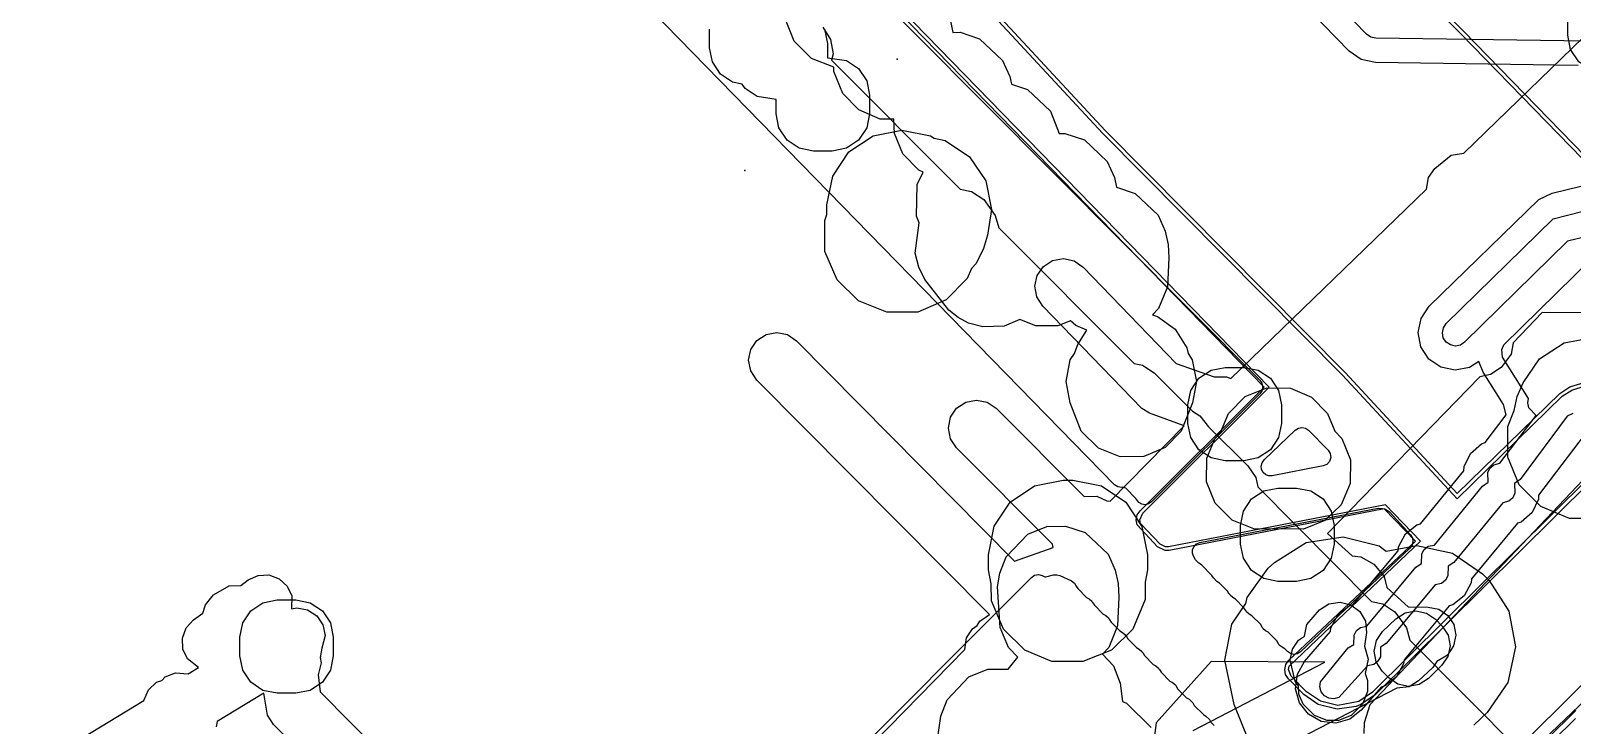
# Model space of a CAD drawing. Header units: metres. Extents: x -2677 to -840, y 169 to 1487.
# Drawn here: x -2156.7 to -2074.2, y 453.8 to 491.1 of the extents above; entities that cross this region are included whole.
import ezdxf

# ---------------------------------------------------------------- set-up
doc = ezdxf.new("R2010")
doc.units = ezdxf.units.M
for name, color, linetype in [('AI_GREENING_EXCLUSIONS', 1, 'Continuous'), ('AI_GREENING_LAWN', 82, 'Continuous'), ('AI_GREENING_REJECTED', 6, 'Continuous')]:
    doc.layers.add(name, color=color, linetype=linetype)

msp = doc.modelspace()

# ---------------------------------------------------------------- linework, layer by layer
at = {"layer": 'AI_GREENING_EXCLUSIONS'}
for points in [[(-2054.558, 491.052), (-2053.909, 490.501), (-2053.244, 489.434), (-2053.017, 488.412), (-2053.067, 487.561), (-2053.145, 487.281), (-2053.472, 486.711), (-2053.961, 486.122), (-2060.343, 480.018), (-2061.344, 479.231), (-2062.506, 478.632), (-2063.741, 478.276), (-2065.143, 478.165), (-2066.409, 478.317), (-2067.507, 478.658), (-2068.661, 479.267), (-2069.754, 480.165), (-2080.195, 490.888), (-2103.133, 514.133)], [(-2069.611, 480.305), (-2080.053, 491.028), (-2103.127, 514.411)], [(-2071.303, 468.835), (-2084.779, 455.475), (-2085.55, 454.954), (-2085.803, 454.852), (-2086.821, 454.711), (-2087.823, 454.965), (-2088.588, 455.493), (-2089.417, 456.325), (-2089.57, 456.557), (-2089.621, 456.829), (-2089.562, 457.1), (-2089.403, 457.327), (-2082.628, 463.713), (-2084.302, 465.44), (-2095.797, 463.21), (-2096.025, 463.204), (-2096.428, 463.405), (-2097.516, 464.581), (-2097.568, 464.848), (-2097.514, 465.115), (-2097.362, 465.341), (-2090.727, 471.962), (-2123.745, 505.906)], [(-2071.448, 468.972), (-2084.92, 455.617), (-2085.659, 455.121), (-2086.782, 454.907), (-2087.712, 455.131), (-2088.446, 455.634), (-2089.276, 456.467), (-2089.421, 456.826), (-2089.379, 457.02), (-2082.348, 463.711), (-2084.234, 465.657), (-2095.835, 463.407), (-2095.998, 463.402), (-2096.286, 463.546), (-2097.331, 464.657), (-2097.368, 464.848), (-2097.221, 465.2), (-2090.446, 471.96), (-2123.737, 506.184)], [(-2109.452, 496.746), (-2099.209, 485.694), (-2086.392, 472.742), (-2080.391, 466.264), (-2074.904, 471.613), (-2074.36, 471.975), (-2073.542, 472.232)], [(-2109.592, 496.603), (-2099.353, 485.555), (-2086.535, 472.602), (-2080.399, 465.977), (-2074.764, 471.47), (-2074.253, 471.806), (-2073.533, 472.032)], [(-2073.419, 490.49), (-2084.744, 490.651), (-2085.011, 490.708), (-2085.236, 490.863), (-2090.756, 496.545)], [(-2073.906, 489.197), (-2084.763, 489.351), (-2085.526, 489.514), (-2086.168, 489.956), (-2091.688, 495.639)], [(-2117.299, 447.107), (-2106.74, 457.902), (-2106.643, 458.53), (-2106.323, 459.02), (-2106.071, 459.193), (-2105.934, 459.417), (-2105.42, 459.772), (-2117.879, 472.341), (-2118.201, 472.829), (-2118.312, 473.404), (-2118.194, 473.977), (-2117.866, 474.462), (-2117.378, 474.784), (-2116.803, 474.895), (-2116.23, 474.778), (-2115.745, 474.45), (-2104.073, 462.638), (-2102.013, 463.37), (-2102.043, 463.552), (-2107.183, 468.709), (-2107.508, 469.196), (-2107.621, 469.771), (-2107.506, 470.344), (-2107.18, 470.83), (-2106.693, 471.155), (-2106.118, 471.268), (-2105.545, 471.153), (-2105.058, 470.827), (-2100.347, 466.1), (-2099.678, 466.113), (-2099.135, 465.861), (-2098.961, 465.855), (-2095.01, 469.894), (-2096.862, 470.558), (-2097.27, 470.821), (-2102.571, 476.306), (-2102.887, 476.798), (-2102.991, 477.374), (-2102.867, 477.946), (-2102.533, 478.427), (-2102.041, 478.743), (-2101.465, 478.848), (-2100.893, 478.723), (-2100.412, 478.39), (-2095.428, 473.228), (-2093.4, 472.505), (-2092.735, 472.521), (-2092.499, 472.417), (-2082.031, 482.564), (-2081.918, 483.189), (-2081.585, 483.67), (-2080.704, 484.389), (-2080.04, 484.494), (-2072.475, 491.827)], [(-2107.559, 491.847), (-2107.388, 490.964), (-2106.997, 490.975), (-2105.947, 490.623), (-2104.723, 489.464), (-2104.337, 488.608), (-2104.239, 488.193), (-2103.379, 487.901), (-2102.155, 486.742), (-2101.686, 485.549), (-2101.393, 485.557), (-2100.343, 485.205), (-2099.119, 484.046), (-2098.733, 483.19), (-2098.616, 482.673), (-2097.624, 482.339), (-2096.4, 481.18), (-2096.014, 480.324), (-2095.859, 479.605), (-2095.82, 478.888), (-2095.897, 477.343), (-2096.367, 476.178), (-2096.694, 475.83), (-2096.43, 475.742), (-2095.479, 475.06), (-2094.862, 474.065), (-2094.794, 473.759), (-2094.566, 473.418), (-2094.336, 472.27), (-2094.563, 471.122), (-2095.165, 469.607), (-2096.018, 468.733), (-2097.165, 468.237), (-2098.431, 468.221), (-2099.592, 468.69), (-2100.509, 469.607), (-2101.097, 471.122), (-2101.324, 472.27), (-2101.094, 473.418), (-2100.866, 473.759), (-2100.69, 474.247), (-2100.206, 475.005), (-2100.807, 475.256), (-2101.082, 475.51), (-2101.754, 475.246), (-2102.942, 475.246), (-2103.802, 475.588), (-2104.634, 475.234), (-2105.779, 475.188), (-2106.539, 475.391), (-2107.093, 475.683), (-2107.589, 476.08), (-2108.876, 477.731), (-2109.195, 478.394), (-2109.393, 479.138), (-2109.191, 480.761), (-2109.32, 481.125), (-2109.289, 482.81), (-2108.973, 483.474), (-2109.197, 483.585), (-2110.052, 484.462), (-2110.505, 485.546), (-2110.532, 486.309), (-2111.268, 486.326), (-2112.419, 486.824), (-2113.274, 487.701), (-2113.744, 488.866), (-2113.744, 489.099), (-2114.951, 489.569), (-2115.873, 490.491), (-2116.343, 491.656)], [(-2069.47, 491.81), (-2069.47, 490.81), (-2069.622, 490.045), (-2070.056, 489.396), (-2070.705, 488.962), (-2071.47, 488.81), (-2072.47, 488.81), (-2073.235, 488.962), (-2073.884, 489.396), (-2074.318, 490.045), (-2074.47, 490.81), (-2074.47, 491.81)], [(-2114.243, 491.14), (-2114.091, 490.375), (-2114.091, 489.61), (-2113.075, 489.458), (-2112.426, 489.024), (-2111.992, 488.375), (-2111.84, 487.61), (-2111.84, 486.61), (-2111.992, 485.845), (-2112.426, 485.196), (-2113.075, 484.762), (-2113.84, 484.61), (-2114.84, 484.61), (-2115.605, 484.762), (-2116.254, 485.196), (-2116.688, 485.845), (-2116.84, 486.61), (-2116.84, 487.375), (-2117.856, 487.527), (-2118.505, 487.961), (-2118.665, 488.2), (-2119.168, 488.3), (-2119.817, 488.734), (-2120.251, 489.383), (-2120.403, 490.148), (-2120.403, 491.148)], [(-2114.34, 491.242), (-2113.925, 490.582), (-2113.795, 489.812), (-2113.872, 489.473), (-2106.988, 482.566), (-2106.379, 482.444), (-2105.73, 482.009), (-2105.112, 481.152), (-2104.916, 480.488), (-2097.676, 473.224), (-2097.233, 473.136), (-2096.601, 472.722), (-2094.552, 470.682), (-2094.17, 470.428), (-2093.692, 469.826), (-2091.596, 467.739), (-2091.171, 467.114), (-2091.066, 466.624), (-2084.98, 460.482), (-2084.372, 460.358), (-2083.725, 459.922), (-2083.109, 459.063), (-2082.915, 458.398), (-2077.004, 452.432)], [(-2057.693, 483.834), (-2085.056, 454.941), (-2085.362, 453.97), (-2085.382, 453.401)], [(-2057.693, 483.834), (-2085.056, 454.941), (-2085.362, 453.97), (-2085.382, 453.401)], [(-2073.546, 469.452), (-2076.029, 466.176), (-2076.042, 465.951), (-2076.384, 465.25), (-2076.968, 464.732), (-2077.16, 464.666), (-2079.618, 461.696), (-2079.641, 461.472), (-2080.014, 460.787), (-2080.621, 460.296), (-2080.816, 460.239), (-2083.235, 457.355), (-2083.259, 457.131), (-2083.632, 456.445), (-2084.239, 455.955), (-2084.461, 455.889), (-2085.525, 454.651), (-2086.139, 454.169), (-2086.891, 453.96), (-2087.666, 454.054), (-2088.345, 454.437), (-2088.827, 455.051), (-2089.036, 455.803), (-2088.942, 456.578), (-2088.559, 457.257), (-2087.168, 458.862), (-2087.146, 459.067), (-2086.773, 459.752), (-2086.166, 460.243), (-2085.971, 460.3), (-2083.552, 463.184), (-2083.528, 463.408), (-2083.155, 464.094), (-2082.548, 464.584), (-2082.354, 464.642), (-2080.027, 467.484), (-2080.013, 467.709), (-2079.672, 468.41), (-2079.088, 468.928), (-2078.896, 468.994), (-2077.767, 470.482), (-2077.904, 471.027), (-2079.002, 472.763), (-2079.225, 473.341), (-2079.733, 473.008), (-2080.5, 472.863), (-2081.264, 473.023), (-2081.909, 473.462), (-2082.336, 474.115), (-2082.481, 474.882), (-2082.322, 475.646), (-2081.882, 476.29), (-2076.016, 482.019), (-2075.309, 482.349), (-2072.312, 483.084)], [(-2071.014, 480.622), (-2074.479, 479.773), (-2079.991, 474.363), (-2080.22, 474.214), (-2080.488, 474.163), (-2080.755, 474.219), (-2080.981, 474.373), (-2081.131, 474.601), (-2081.181, 474.87), (-2081.126, 475.137), (-2080.972, 475.363), (-2075.247, 480.971), (-2071.275, 482)], [(-2074.193, 470.551), (-2074.501, 470.405), (-2077.017, 467.004), (-2077.316, 466.79), (-2077.3, 466.281), (-2077.419, 466.036), (-2077.624, 465.854), (-2077.954, 465.77), (-2080.567, 462.568), (-2080.875, 462.368), (-2080.883, 461.859), (-2081.013, 461.619), (-2081.226, 461.447), (-2081.559, 461.377), (-2084.185, 458.227), (-2084.493, 458.027), (-2084.5, 457.517), (-2084.631, 457.278), (-2084.843, 457.106), (-2085.188, 457.037), (-2086.726, 455.329), (-2086.989, 455.256), (-2087.26, 455.289), (-2087.498, 455.423), (-2087.667, 455.638), (-2087.74, 455.901), (-2087.707, 456.172), (-2086.22, 457.985), (-2085.913, 458.179), (-2085.905, 458.68), (-2085.774, 458.92), (-2085.562, 459.092), (-2085.228, 459.162), (-2082.603, 462.312), (-2082.294, 462.512), (-2082.287, 463.022), (-2082.157, 463.262), (-2081.944, 463.433), (-2081.61, 463.503), (-2079.039, 466.656), (-2078.74, 466.87), (-2078.756, 467.379), (-2078.636, 467.624), (-2078.432, 467.806), (-2078.102, 467.89), (-2076.168, 470.439), (-2076.546, 470.853), (-2076.612, 471.118), (-2076.577, 471.36), (-2077.961, 473.57), (-2077.995, 473.985), (-2077.884, 474.235), (-2072.244, 479.786)], [(-2069.419, 475.905), (-2075.834, 475.953), (-2077.399, 474.341), (-2077.498, 473.732), (-2078.032, 473.018), (-2078.603, 472.634), (-2079.176, 472.512), (-2087.327, 464.12), (-2086.018, 462.924), (-2085.544, 462.873), (-2084.846, 462.478), (-2084.295, 461.82), (-2084.159, 461.225), (-2083.019, 460.184), (-2081.948, 460.176), (-2081.375, 460.058), (-2080.89, 459.729), (-2080.569, 459.24), (-2080.459, 458.665), (-2080.578, 458.092), (-2080.906, 457.608), (-2081.48, 457.27), (-2081.693, 456.942), (-2082.463, 456.219), (-2082.961, 455.912), (-2083.622, 455.838), (-2092.929, 451.009)], [(-2076.503, 452.367), (-2059.18, 468.892)], [(-2108.161, 453.341), (-2108.031, 454.339), (-2107.692, 455.214), (-2106.532, 456.436), (-2105.502, 456.843), (-2104.427, 456.844), (-2103.905, 457.486), (-2104.404, 458.006), (-2104.857, 459.09), (-2104.989, 461.261), (-2104.872, 461.988), (-2104.533, 462.863), (-2103.373, 464.085), (-2102.343, 464.492), (-2101.349, 464.519), (-2100.299, 464.167), (-2099.075, 463.008), (-2098.689, 462.152), (-2098.534, 461.433), (-2098.495, 460.716), (-2098.572, 459.171), (-2099.042, 458.006), (-2099.376, 457.651), (-2098.791, 457.032), (-2098.43, 456.103), (-2098.303, 455.114), (-2098.081, 455.024), (-2096.771, 453.719)], [(-2091.533, 453.013), (-2092.318, 454.965), (-2092.826, 457.34), (-2092.445, 459.254), (-2091.694, 460.377), (-2091.621, 460.689), (-2090.51, 462.255), (-2090.175, 462.573), (-2088.478, 463.634), (-2086.5, 463.945), (-2086.5, 463.945), (-2084.56, 463.455), (-2084.195, 463.178), (-2082.553, 463.48), (-2080.645, 463.073), (-2079.038, 461.966), (-2078.684, 461.602), (-2077.623, 459.965), (-2077.269, 458.046), (-2077.677, 456.138), (-2078.783, 454.532), (-2079.492, 453.842)], [(-2155.312, 452.354), (-2150.686, 455.166), (-2150.437, 455.751), (-2150.006, 456.147), (-2149.719, 456.251), (-2149.53, 456.435), (-2148.987, 456.652), (-2148.316, 456.608), (-2147.757, 456.948), (-2148.34, 457.4), (-2148.587, 457.931), (-2148.587, 457.931), (-2148.612, 458.515), (-2148.411, 459.065), (-2148.015, 459.496), (-2147.528, 459.852), (-2147.385, 460.306), (-2146.959, 460.833), (-2146.105, 461.322), (-2145.495, 461.338), (-2145.099, 461.628), (-2144.568, 461.875), (-2143.983, 461.899), (-2143.433, 461.698), (-2143.003, 461.302), (-2142.756, 460.772), (-2142.771, 460.077), (-2142.494, 460.135), (-2141.919, 460.027), (-2141.429, 459.708), (-2141.098, 459.225), (-2140.977, 458.652), (-2141.149, 457.979), (-2141.237, 457.468), (-2141.183, 457.194), (-2141.347, 456.549), (-2141.237, 455.637), (-2136.338, 450.679)], [(-2094.511, 453.568), (-2087.477, 457.218), (-2093.563, 457.263), (-2096.507, 453.984), (-2096.599, 453.156)], [(-2138.473, 448.57), (-2143.732, 453.894), (-2144.054, 454.383), (-2144.25, 455.569), (-2146.756, 454.045), (-2146.811, 453.762)], [(-2074.044, 454.634), (-2075.58, 453.125)], [(-2074.057, 454.2), (-2075.272, 453.008)]]:
    msp.add_lwpolyline(points, dxfattribs=at)
for points in [[(-2108.387, 485.293), (-2107.784, 485.174), (-2106.487, 484.306), (-2105.619, 483.009), (-2105.315, 481.478), (-2105.522, 480.107), (-2105.748, 479.382), (-2106.141, 478.592), (-2106.39, 478.325), (-2106.619, 477.776), (-2107.742, 476.632), (-2109.251, 475.985), (-2110.912, 475.969), (-2112.434, 476.589), (-2113.578, 477.712), (-2114.225, 479.221), (-2114.241, 480.882), (-2114.117, 481.218), (-2114.117, 481.731), (-2113.813, 483.262), (-2112.945, 484.559), (-2111.648, 485.427), (-2110.117, 485.731), (-2108.586, 485.427), (-2108.387, 485.293)], [(-2071.133, 474.092), (-2069.845, 473.211), (-2068.992, 471.903), (-2068.705, 470.369), (-2069.026, 468.842), (-2069.343, 468.101), (-2069.722, 467.546), (-2070.085, 466.696), (-2071.318, 465.498), (-2072.811, 464.915), (-2074.377, 464.926), (-2075.911, 465.564), (-2077.067, 466.733), (-2077.678, 468.215), (-2077.681, 469.856), (-2077.333, 470.709), (-2077.176, 471.457), (-2076.861, 472.195), (-2075.98, 473.483), (-2074.672, 474.335), (-2073.138, 474.623), (-2071.611, 474.302), (-2071.133, 474.092)], [(-2091.035, 468.172), (-2091.8, 468.02), (-2092.8, 468.02), (-2093.565, 468.172), (-2094.214, 468.606), (-2094.648, 469.255), (-2094.8, 470.02), (-2094.8, 471.02), (-2094.648, 471.785), (-2094.214, 472.434), (-2093.565, 472.868), (-2092.8, 473.02), (-2091.8, 473.02), (-2091.035, 472.868), (-2090.386, 472.434), (-2089.952, 471.785), (-2089.8, 471.02), (-2089.8, 470.02), (-2089.952, 469.255), (-2090.386, 468.606), (-2091.035, 468.172)], [(-2087.329, 470.55), (-2086.931, 469.601), (-2086.562, 469.212), (-2086.094, 468.059), (-2086.108, 466.801), (-2086.6, 465.661), (-2087.468, 464.812), (-2088.621, 464.344), (-2091.277, 464.366), (-2092.43, 464.834), (-2093.336, 465.74), (-2093.804, 466.893), (-2093.79, 468.151), (-2093.336, 469.234), (-2093.064, 469.525), (-2092.635, 470.55), (-2091.729, 471.456), (-2090.576, 471.924), (-2089.318, 471.91), (-2088.178, 471.418), (-2087.329, 470.55)], [(-2100.956, 466.972), (-2099.425, 466.668), (-2098.128, 465.8), (-2097.26, 464.503), (-2096.956, 462.972), (-2096.956, 462.166), (-2097.087, 461.507), (-2097.087, 460.582), (-2097.75, 458.996), (-2098.894, 457.873), (-2100.416, 457.253), (-2102.077, 457.269), (-2103.522, 457.873), (-2104.666, 458.996), (-2105.313, 460.505), (-2105.329, 461.425), (-2105.478, 462.175), (-2105.478, 462.977), (-2105.174, 464.508), (-2104.306, 465.805), (-2103.009, 466.673), (-2101.478, 466.977), (-2100.956, 466.972)], [(-2088.216, 461.708), (-2088.981, 461.555), (-2089.981, 461.555), (-2090.746, 461.708), (-2091.395, 462.141), (-2091.829, 462.79), (-2091.981, 463.555), (-2091.981, 464.555), (-2091.829, 465.321), (-2091.395, 465.97), (-2090.746, 466.403), (-2089.981, 466.555), (-2088.981, 466.555), (-2088.216, 466.403), (-2087.567, 465.97), (-2087.133, 465.321), (-2086.981, 464.555), (-2086.981, 463.555), (-2087.133, 462.79), (-2087.567, 462.141), (-2088.216, 461.708)], [(-2141.774, 455.713), (-2142.539, 455.561), (-2143.539, 455.561), (-2144.304, 455.713), (-2144.953, 456.147), (-2145.387, 456.796), (-2145.539, 457.561), (-2145.539, 458.561), (-2145.387, 459.326), (-2144.953, 459.975), (-2144.304, 460.409), (-2143.539, 460.561), (-2142.539, 460.561), (-2141.774, 460.409), (-2141.125, 459.975), (-2140.691, 459.326), (-2140.539, 458.561), (-2140.539, 457.561), (-2140.691, 456.796), (-2141.125, 456.147), (-2141.774, 455.713)], [(-2088.431, 459.249), (-2087.763, 460.037), (-2087.254, 460.356), (-2086.661, 460.449), (-2086.078, 460.302), (-2085.6, 459.938), (-2085.303, 459.416), (-2085.235, 458.82), (-2085.355, 458.08), (-2085.158, 457.384), (-2085.322, 456.626), (-2085.197, 456.251), (-2085.197, 455.657), (-2085.453, 454.969), (-2086.057, 454.365), (-2086.745, 454.109), (-2087.339, 454.109), (-2088.027, 454.365), (-2088.631, 454.969), (-2088.858, 455.511), (-2088.887, 455.951), (-2089.055, 456.201), (-2089.326, 457.34), (-2089.212, 457.914), (-2088.886, 458.401), (-2088.553, 458.624), (-2088.431, 459.249)], [(-2082.029, 459.858), (-2081.547, 459.526), (-2081.193, 459.162), (-2080.875, 458.671), (-2080.769, 458.095), (-2080.891, 457.523), (-2081.223, 457.041), (-2081.932, 456.352), (-2082.423, 456.033), (-2082.999, 455.927), (-2083.571, 456.05), (-2084.053, 456.382), (-2084.408, 456.746), (-2084.726, 457.237), (-2084.832, 457.812), (-2084.71, 458.385), (-2084.378, 458.867), (-2083.669, 459.556), (-2083.177, 459.875), (-2082.602, 459.981), (-2082.029, 459.858)]]:
    msp.add_lwpolyline(points, close=True, dxfattribs=at)
at = {"layer": 'AI_GREENING_LAWN'}
for points in [[(-2124.042, 505.643), (-2090.95, 472.332), (-2090.844, 472.174), (-2090.838, 472.161), (-2090.799, 471.962), (-2090.842, 471.764), (-2090.85, 471.746), (-2090.954, 471.594), (-2096.753, 465.808), (-2096.904, 465.705), (-2097.083, 465.663), (-2097.265, 465.688), (-2097.425, 465.778), (-2097.543, 465.919), (-2097.586, 465.997), (-2098.13, 466.548), (-2098.171, 466.574), (-2098.219, 466.583), (-2098.346, 466.577), (-2098.552, 466.612), (-2098.725, 466.728), (-2130.78, 499.615)], [(-2157.183, 373.361), (-2099.778, 430.052), (-2058.669, 471.019)], [(-2124.766, 440.117), (-2103.18, 461.768), (-2103.008, 461.88), (-2102.806, 461.914), (-2102.606, 461.864), (-2102.492, 461.808), (-2102.453, 461.796), (-2102.412, 461.799), (-2101.988, 461.9), (-2101.988, 461.9), (-2101.824, 461.911), (-2101.664, 461.868), (-2101.032, 461.578), (-2100.864, 461.452), (-2100.778, 461.295), (-2100.701, 461.168), (-2100.231, 460.697), (-2100.087, 460.616), (-2099.942, 460.492), (-2099.907, 460.424), (-2099.901, 460.428), (-2099.808, 460.271), (-2099.337, 459.8), (-2099.193, 459.718), (-2099.049, 459.595), (-2099.013, 459.527), (-2099.007, 459.53), (-2098.914, 459.374), (-2098.443, 458.903), (-2098.299, 458.821), (-2098.155, 458.698), (-2098.119, 458.63), (-2098.114, 458.633), (-2098.02, 458.476), (-2097.549, 458.006), (-2097.405, 457.924), (-2097.261, 457.801), (-2097.225, 457.733), (-2097.22, 457.736), (-2097.126, 457.579), (-2096.655, 457.109), (-2096.512, 457.027), (-2096.367, 456.904), (-2096.332, 456.836), (-2096.326, 456.839), (-2096.232, 456.682), (-2095.762, 456.211), (-2095.618, 456.13), (-2095.473, 456.007), (-2095.438, 455.939), (-2095.432, 455.942), (-2095.339, 455.785), (-2094.868, 455.314), (-2094.728, 455.235), (-2094.539, 455.046), (-2094.46, 454.905), (-2093.974, 454.417), (-2093.834, 454.338), (-2093.645, 454.148), (-2093.567, 454.008), (-2093.391, 453.832)]]:
    msp.add_lwpolyline(points, dxfattribs=at)
for points in [[(-2087.56, 467.738), (-2090.284, 467.206), (-2090.466, 467.205), (-2090.637, 467.269), (-2090.774, 467.39), (-2090.858, 467.552), (-2090.878, 467.733), (-2090.832, 467.91), (-2090.726, 468.058), (-2089.054, 469.66), (-2088.89, 469.765), (-2088.7, 469.799), (-2088.511, 469.759), (-2088.351, 469.65), (-2087.3, 468.579), (-2087.186, 468.398), (-2087.158, 468.186), (-2087.221, 467.982), (-2087.364, 467.823), (-2087.56, 467.738)], [(-2084.013, 465.279), (-2082.889, 464.04), (-2082.789, 463.876), (-2082.759, 463.686), (-2082.803, 463.498), (-2082.915, 463.342), (-2088.777, 457.782), (-2088.94, 457.679), (-2089.129, 457.645), (-2089.317, 457.685), (-2089.476, 457.793), (-2089.621, 457.939), (-2089.764, 458.021), (-2089.908, 458.145), (-2089.944, 458.213), (-2089.949, 458.209), (-2090.042, 458.367), (-2090.5, 458.828), (-2090.643, 458.91), (-2090.787, 459.034), (-2090.823, 459.102), (-2090.828, 459.099), (-2090.921, 459.256), (-2091.379, 459.717), (-2091.522, 459.799), (-2091.666, 459.923), (-2091.701, 459.991), (-2091.707, 459.988), (-2091.8, 460.145), (-2092.257, 460.606), (-2092.401, 460.688), (-2092.545, 460.812), (-2092.58, 460.88), (-2092.586, 460.877), (-2092.679, 461.034), (-2093.108, 461.467), (-2093.247, 461.546), (-2093.436, 461.737), (-2093.514, 461.877), (-2094.071, 462.441), (-2094.21, 462.521), (-2094.399, 462.711), (-2094.501, 462.896), (-2094.56, 463.074), (-2094.549, 463.261), (-2094.47, 463.431), (-2094.334, 463.56), (-2094.16, 463.63), (-2084.623, 465.479), (-2084.378, 465.465), (-2084.233, 465.42), (-2084.013, 465.279)]]:
    msp.add_lwpolyline(points, close=True, dxfattribs=at)
at = {"layer": 'AI_GREENING_REJECTED'}
for p in [(-2110.37, 489.54), (-2118.51, 483.57)]:
    msp.add_point(p, dxfattribs=at)

doc.saveas('drawing.dxf')
